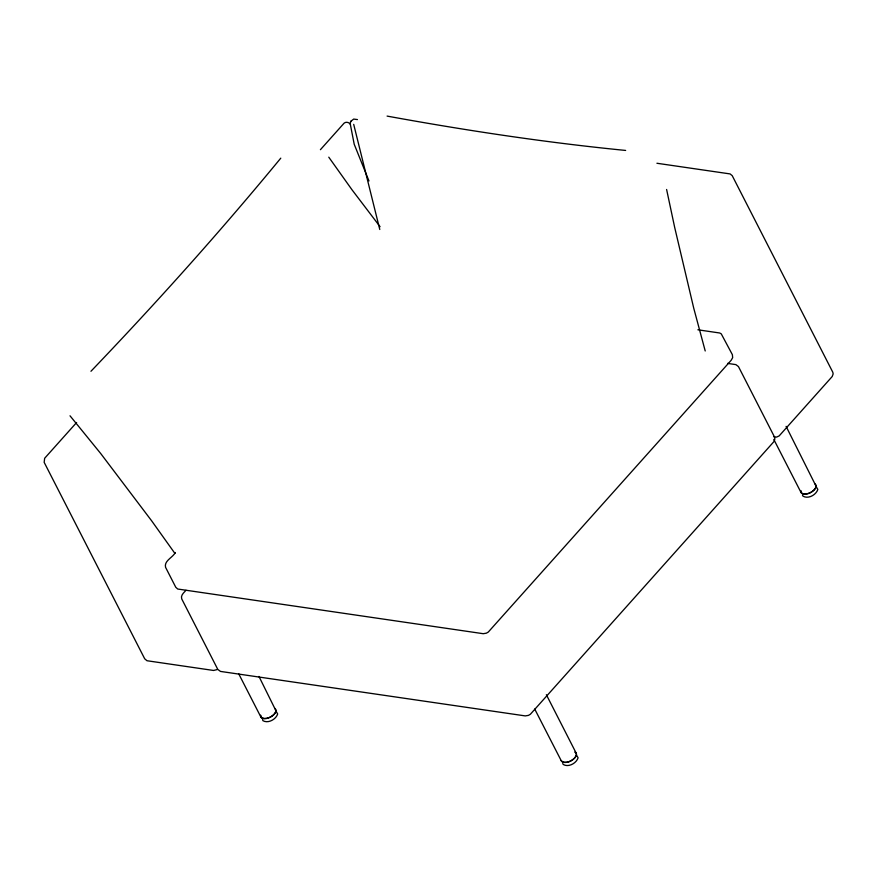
<?xml version="1.0" encoding="UTF-8"?>
<svg xmlns="http://www.w3.org/2000/svg" width="877" height="877" viewBox="0 0 877 877"><rect width="100%" height="100%" fill="white"/><g stroke="black" fill="none" stroke-linecap="round" stroke-linejoin="round"><path stroke-width="1.32" d="M262.409 717.835L262.837 720.642C268.055 723.799 275.904 719.469 277.68 713.977L276.156 711.39M350.767 121.223L350.23 123.832L354.22 144.277L368.965 180.947M350.537 121.552L353.683 119.075L357.443 119.579M280.783 158.156C220.313 231.616 156.742 302.532 90.956 371.267M76.617 422.506L44.661 458.265L44.157 462.322L144.694 658.78L146.985 660.732L213.56 670.466L217.178 669.579M320.412 149.693L344.146 123.12C346.108 121.563 349.134 122.298 350.427 124.348M175.301 552.543C172.868 557.542 163.878 560.732 165.556 567.298L175.773 587.261L177.724 589.026L483.216 633.698L486.384 633.172L488.292 632.054L731.166 360.294L732.668 357.641L732.372 354.67L721.267 333.874L719.71 332.997L697.873 329.796M186.001 590.298C183.896 592.666 180.443 595.308 181.736 598.925L217.803 669.425L220.489 671.42L525.279 715.906L528.458 715.38L530.355 714.273L774.073 441.438L774.851 438.928L774.446 436.889L738.456 366.575L735.891 364.624L727.57 363.385M625.641 150.438C545.669 142.556 466.136 130.498 387.097 116.093M656.917 163.254L730.092 173.92L732.218 175.663L832.788 372.199L833.15 373.92L832.207 376.529L779.127 435.935L776.54 437.108L773.832 436.713M816.323 486.878L817.846 489.465C816.07 494.968 808.221 499.298 803.003 496.141L802.477 495.176M576.584 755.229L578.107 757.816C576.332 763.308 568.482 767.638 563.264 764.481L562.738 763.527M574.917 752.06L576.178 753.135L576.452 754.779C574.632 760.129 567.956 763.385 562.574 762.036A8.375 4.385 -27.1 0 1 561.324 760.896L534.707 709.022M815.029 483.874L816.038 485.08A8.375 4.385 -27.1 0 1 814.305 489.804C811.181 492.775 804.308 496.514 800.92 492.194L800.844 490.747M575.29 752.214L576.299 753.42A8.375 4.385 -27.1 0 1 574.567 758.145C571.442 761.126 564.569 764.854 561.17 760.534M274.863 708.386L275.871 709.581A8.375 4.385 -27.1 0 1 274.139 714.306C271.015 717.287 264.141 721.015 260.754 716.695L260.677 715.259M70.017 415.797L100.669 453.475L151.655 520.839L174.94 553.453M380.081 226.715L352.006 189.794L328.776 157.169M773.832 439.476L801.052 492.556M238.621 673.624L260.886 717.057M786.088 426.365L816.191 486.439C814.382 491.778 807.695 495.045 802.312 493.685A8.375 4.385 -27.1 0 1 800.811 490.901M546.349 694.705L576.178 753.135M258.967 676.43L276.025 710.94C274.205 716.29 267.529 719.546 262.146 718.197A8.375 4.385 -27.1 0 1 260.644 715.402M705.218 350.975L693.74 308.2L674.665 227.351L666.608 189.476M353.705 124.37L379.774 229.489"/></g></svg>
